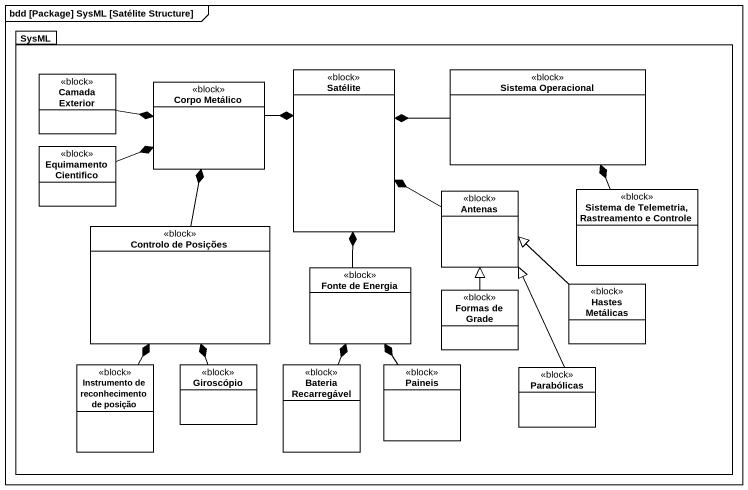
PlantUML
@startuml
mainframe bdd [Package] SysML [Satélite Structure]
hide circle
hide empty members
package SysML {
  class "Camada Exterior" as Camada_Exterior <<block>>
  class Satélite <<block>>
  class "Sistema Operacional" as Sistema_Operacional <<block>>
  class "Corpo Metálico" as Corpo_Metálico <<block>>
  class "Equimamento Cientifico" as Equimamento_Cientifico <<block>>
  class "Sistema de Telemetria, Rastreamento e Controle" as Sistema_de_Telemetria <<block>>
  class "Controlo de Posições" as Controlo_de_Posições <<block>>
  class Antenas <<block>>
  class "Fonte de Energia" as Fonte_de_Energia <<block>>
  class "Formas de Grade" as Formas_de_Grade <<block>>
  class "Hastes Metálicas" as Hastes_Metálicas <<block>>
  class "Instrumento de reconhecimento de posição" as Instrumento_de <<block>>
  class Giroscópio <<block>>
  class "Bateria Recarregável" as Bateria_Recarregável <<block>>
  class Paineis <<block>>
  class Parabólicas <<block>>
}
Camada_Exterior -right-* Corpo_Metálico
Sistema_Operacional -left-* Satélite
Corpo_Metálico -right-* Satélite
Equimamento_Cientifico -right-* Corpo_Metálico
Sistema_de_Telemetria -up-* Sistema_Operacional
Controlo_de_Posições -up-* Corpo_Metálico
Antenas -left-* Satélite
Fonte_de_Energia -up-* Satélite
Formas_de_Grade -up-|> Antenas
Hastes_Metálicas -up-|> Antenas
Instrumento_de -up-* Controlo_de_Posições
Giroscópio -up-* Controlo_de_Posições
Bateria_Recarregável -up-* Fonte_de_Energia
Paineis -up-* Fonte_de_Energia
Parabólicas -up-|> Antenas
@enduml
